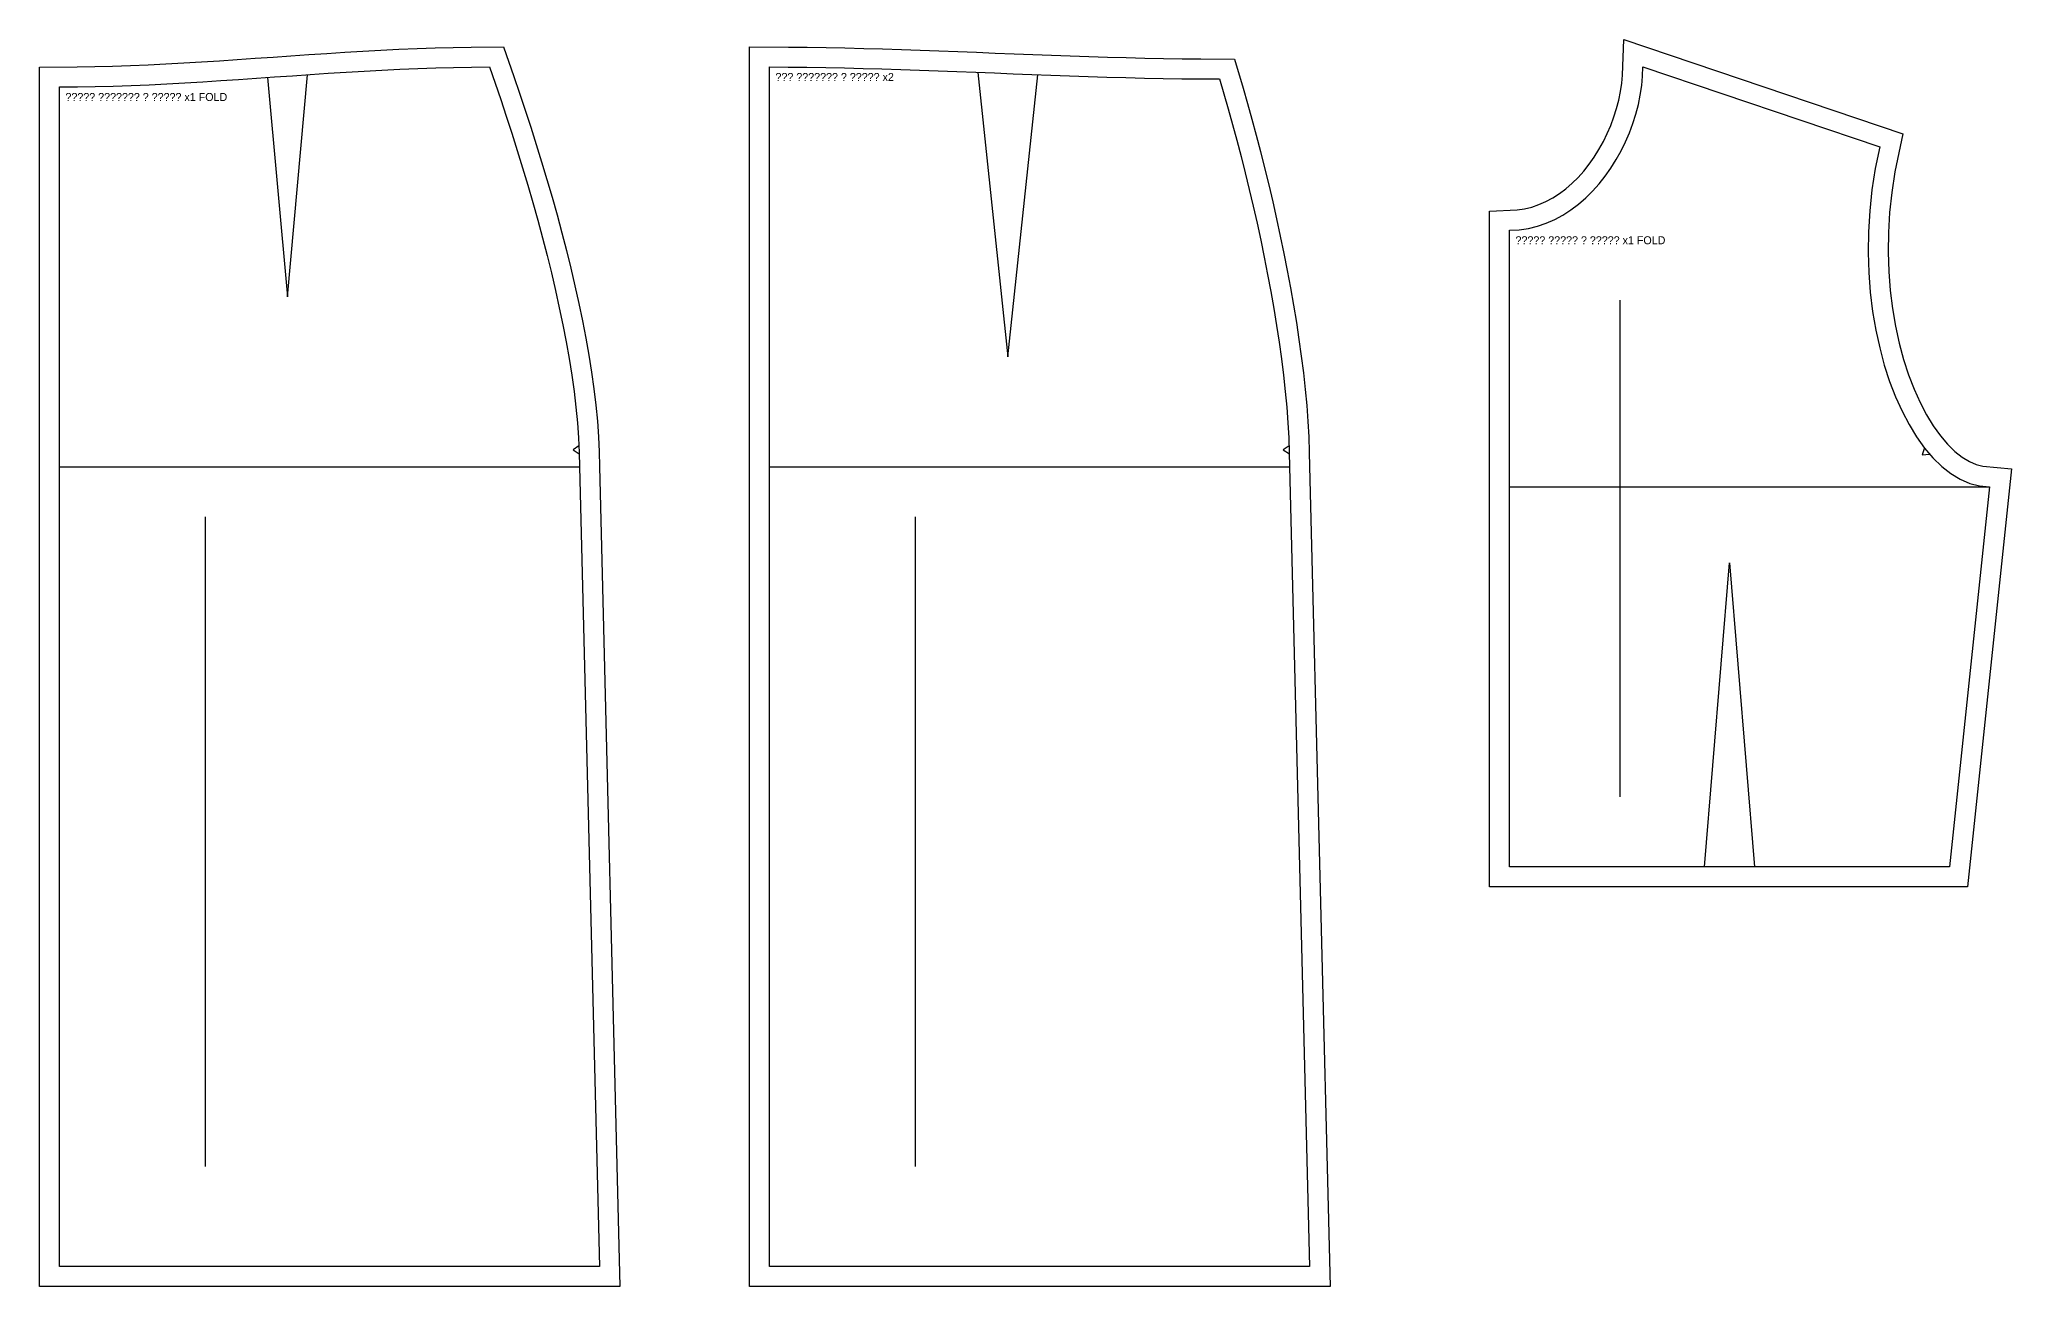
# Model space of a CAD drawing. Header units: millimetres. Extents: x -10 to 2213, y -1010 to 36.
# Drawn here: x -10 to 976, y -610 to 14 of the extents above; entities that cross this region are included whole.
import ezdxf

# ---------------------------------------------------------------- set-up
doc = ezdxf.new("R2010")
doc.units = ezdxf.units.MM
for name, color, linetype in [('GRAIN', 4, 'CONTINUOUS'), ('INTERNAL', 3, 'CONTINUOUS'), ('NOTCH', 5, 'CONTINUOUS'), ('OUTLINE', 1, 'CONTINUOUS'), ('SEAM', 2, 'CONTINUOUS'), ('TEXT', 6, 'CONTINUOUS')]:
    doc.layers.add(name, color=color, linetype=linetype)

msp = doc.modelspace()

# ---------------------------------------------------------------- linework, layer by layer
at = {"layer": 'GRAIN'}
for points in [[(780.2, -116.666667), (780.2, -365)], [(72.8, -225), (72.8, -550)], [(427.8, -225), (427.8, -550)]]:
    msp.add_lwpolyline(points, dxfattribs=at)
at = {"layer": 'INTERNAL'}
for points in [[(103.95, -5.247584), (113.95, -115), (123.95, -3.861284)], [(459.25, -2.670592), (474.25, -145), (489.25, -3.85916)], [(0, -200), (260, -200)], [(355, -200), (615, -200)], [(725, -210), (965, -210)], [(822.5, -400), (835, -248), (847.5, -400)]]:
    msp.add_lwpolyline(points, dxfattribs=at)
at = {"layer": 'NOTCH'}
for points in [[(259.758859, -189.426414), (256.836184, -191.537806), (259.909266, -193.423586)], [(614.812414, -189.426606), (611.872222, -191.513535), (614.929461, -193.424894)], [(932.424741, -190.495626), (931.370098, -193.943485), (934.958369, -193.590902)]]:
    msp.add_lwpolyline(points, dxfattribs=at)
at = {"layer": 'OUTLINE'}
for points in [[(0, -10), (8.958333, -9.949363), (17.916667, -9.803241), (26.875, -9.570313), (35.833333, -9.259259), (44.791667, -8.878762), (53.75, -8.4375), (62.708333, -7.944155), (71.666667, -7.407407), (80.625, -6.835938), (89.583333, -6.238426), (98.541667, -5.623553), (107.5, -5), (116.458333, -4.376447), (125.416667, -3.761574), (134.375, -3.164063), (143.333333, -2.592593), (152.291667, -2.055845), (161.25, -1.5625), (170.208333, -1.121238), (179.166667, -0.740741), (188.125, -0.429688), (197.083333, -0.196759), (206.041667, -0.050637), (215, 0), (217.810872, -8.08044), (220.611979, -16.310185), (223.393555, -24.671875), (226.145833, -33.148148), (228.859049, -41.721644), (231.523438, -50.375), (234.129232, -59.090856), (236.666667, -67.851852), (239.125977, -76.640625), (241.497396, -85.439815), (243.771159, -94.23206), (245.9375, -103), (247.986654, -111.726273), (249.908854, -120.393519), (251.694336, -128.984375), (253.333333, -137.481481), (254.816081, -145.867477), (256.132813, -154.125), (257.273763, -162.23669), (258.229167, -170.185185), (258.989258, -177.953125), (259.544271, -185.523148), (259.88444, -192.877894), (260, -200), (270, -600), (0, -600)], [(355, 0), (364.375, -0.030382), (373.75, -0.118056), (383.125, -0.257813), (392.5, -0.444444), (401.875, -0.672743), (411.25, -0.9375), (420.625, -1.233507), (430, -1.555556), (439.375, -1.898438), (448.75, -2.256944), (458.125, -2.625868), (467.5, -3), (476.875, -3.374132), (486.25, -3.743056), (495.625, -4.101563), (505, -4.444444), (514.375, -4.766493), (523.75, -5.0625), (533.125, -5.327257), (542.5, -5.555556), (551.875, -5.742188), (561.25, -5.881944), (570.625, -5.969618), (580, -6), (582.186234, -13.361256), (584.364873, -20.931713), (586.52832, -28.691406), (588.668981, -36.62037), (590.779261, -44.69864), (592.851563, -52.90625), (594.878291, -61.223235), (596.851852, -69.62963), (598.764648, -78.105469), (600.609086, -86.630787), (602.377568, -95.185619), (604.0625, -103.75), (605.656286, -112.303964), (607.151331, -120.827546), (608.540039, -129.300781), (609.814815, -137.703704), (610.968063, -146.016348), (611.992188, -154.21875), (612.879593, -162.290943), (613.622685, -170.212963), (614.213867, -177.964844), (614.645544, -185.52662), (614.91012, -192.878328), (615, -200), (625, -600), (355, -600)], [(725, -81.666667), (729.776524, -81.436566), (734.434414, -80.761622), (738.966146, -79.664876), (743.364198, -78.169367), (747.621046, -76.298135), (751.729167, -74.074219), (755.681038, -71.520659), (759.469136, -68.660494), (763.085938, -65.516764), (766.52392, -62.11251), (769.775559, -58.470769), (772.833333, -54.614583), (775.689718, -50.566991), (778.337191, -46.351032), (780.768229, -41.989746), (782.975309, -37.506173), (784.950907, -32.923352), (786.6875, -28.264323), (788.177566, -23.552126), (789.41358, -18.809799), (790.388021, -14.060384), (791.093364, -9.326919), (791.522087, -4.632445), (791.666667, 0), (910.093859, -40), (907.876226, -50.733652), (906.208911, -61.41088), (905.070295, -71.996094), (904.438759, -82.453704), (904.292682, -92.748119), (904.610444, -102.84375), (905.370426, -112.705006), (906.551007, -122.296296), (908.130568, -131.582031), (910.087489, -140.52662), (912.400149, -149.094473), (915.04693, -157.25), (918.00621, -164.95761), (921.256371, -172.181713), (924.775791, -178.886719), (928.542852, -185.037037), (932.535934, -190.597078), (936.733416, -195.53125), (941.113678, -199.803964), (945.655101, -203.37963), (950.336064, -206.222656), (955.134949, -208.297454), (960.030134, -209.568432), (965, -210), (945, -400), (725, -400)]]:
    msp.add_lwpolyline(points, close=True, dxfattribs=at)
at = {"layer": 'SEAM'}
for points in [[(-10, -0.056365), (8.848522, 0.050176), (17.705153, 0.194639), (26.571525, 0.425177), (35.447642, 0.733375), (44.333495, 1.110794), (53.22907, 1.548964), (62.134347, 2.039388), (71.049308, 2.573536), (79.97393, 3.142856), (88.908198, 3.738762), (97.852098, 4.352644), (106.805621, 4.975863), (115.768764, 5.599751), (124.741531, 6.215614), (133.72393, 6.814731), (142.715974, 7.388351), (151.717681, 7.927698), (160.72907, 8.423964), (169.750161, 8.868317), (178.780975, 9.251894), (187.821525, 9.565802), (196.87182, 9.801121), (205.931856, 9.948902), (222.095144, 10.040265), (227.26675, -4.826595), (230.08981, -13.120839), (232.893639, -21.549427), (235.668537, -30.095362), (238.404795, -38.741665), (241.092696, -47.471386), (243.722517, -56.267608), (246.284527, -65.113455), (248.768986, -73.992102), (251.166141, -82.886784), (253.466225, -91.78081), (255.659454, -100.657573), (257.736017, -109.500567), (259.686071, -118.293408), (261.499733, -127.019851), (263.167059, -135.663825), (264.678032, -144.209455), (266.02253, -152.641109), (267.190295, -160.943437), (268.17088, -169.101428), (268.953585, -177.10047), (269.527362, -184.926424), (269.880691, -192.565695), (269.997972, -199.793918), (280.253125, -610), (-10, -610)], [(345, 10.03246), (364.437961, 9.969467), (373.871287, 9.881247), (383.299047, 9.740704), (392.721242, 9.553133), (402.137872, 9.32382), (411.54894, 9.058045), (420.95445, 8.761074), (430.354407, 8.438168), (439.748812, 8.094577), (449.137671, 7.73554), (458.520985, 7.366289), (467.898757, 6.992046), (477.270985, 6.618025), (486.637671, 6.249429), (495.998812, 5.891452), (505.354407, 5.54928), (514.70445, 5.228088), (524.04894, 4.933045), (533.387872, 4.669306), (542.721242, 4.442021), (552.049047, 4.256329), (561.371287, 4.117359), (570.687961, 4.03023), (587.468956, 3.975848), (591.784475, -10.554911), (593.986336, -18.206063), (596.171963, -26.045307), (598.333974, -34.053351), (600.464949, -42.210845), (602.557438, -50.498407), (604.603964, -58.896633), (606.59703, -67.386113), (608.52912, -75.947445), (610.392701, -84.561249), (612.180222, -93.208175), (613.884113, -101.868923), (615.496785, -110.524251), (617.010627, -119.154998), (618.417996, -127.742097), (619.711217, -136.266605), (620.882567, -144.709724), (621.92426, -153.052837), (622.828433, -161.277548), (623.587111, -169.365733), (624.192172, -177.299603), (624.635289, -185.061774), (624.90785, -192.635371), (624.998423, -199.811934), (635.253125, -610), (345, -610)], [(715, -72.136803), (728.81671, -71.471206), (732.537118, -70.932107), (736.174657, -70.051769), (739.735665, -68.840888), (743.221235, -67.308695), (746.627574, -65.464686), (749.946928, -63.319836), (753.168712, -60.887261), (756.280591, -58.182411), (759.269363, -55.222959), (762.121606, -52.028532), (764.824115, -48.620374), (767.364162, -45.021043), (769.729648, -41.254132), (771.909174, -37.34406), (773.892066, -33.315913), (775.668399, -29.195329), (777.229013, -25.008427), (778.565547, -20.781758), (779.670506, -16.542266), (780.537356, -12.317249), (781.160666, -8.1343), (781.536295, -4.021189), (782.092152, 13.788899), (921.677444, -33.357466), (917.718808, -52.517809), (916.126016, -62.717805), (915.037991, -72.832702), (914.434479, -82.826246), (914.294914, -92.661719), (914.598344, -102.301974), (915.323354, -111.709457), (916.447987, -120.846208), (917.949625, -129.67386), (919.804849, -138.15362), (921.989237, -146.246254), (924.477089, -153.912073), (927.241046, -161.110952), (930.251575, -167.802428), (933.476275, -173.945949), (936.878991, -179.501417), (940.418774, -184.430276), (944.048907, -188.697525), (947.716593, -192.275159), (951.364663, -195.147448), (954.937657, -197.317539), (958.395019, -198.812329), (961.731111, -199.678507), (976.011192, -200.918546), (954.002617, -410), (715, -410)]]:
    msp.add_lwpolyline(points, close=True, dxfattribs=at)

# ---------------------------------------------------------------- texts
at = {"layer": 'TEXT'}
for s, p in [('??? ??????? ? ????? x2', (358, -7)), ('????? ??????? ? ????? x1 FOLD', (3, -17)), ('????? ????? ? ????? x1 FOLD', (728, -88.666667))]:
    msp.add_text(s, height=4, dxfattribs=at).set_placement(p)

doc.saveas('drawing.dxf')
